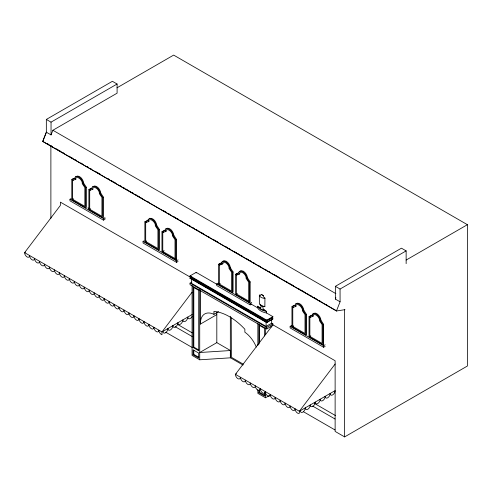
<?xml version="1.0" encoding="UTF-8"?>
<svg xmlns="http://www.w3.org/2000/svg" width="492" height="492" viewBox="0 0 492 492"><rect width="100%" height="100%" fill="white"/><g stroke="black" fill="none" stroke-linecap="round" stroke-linejoin="round"><path stroke-width="0.74" d="M75.19 179.648C76.26 174.199 82.927 180.25 82.275 183.737L84.852 187.52L84.852 206.363L72.613 199.297L72.613 180.453L76.112 179.113M92.275 189.598C93.345 184.149 100.017 190.201 99.359 193.688L101.936 197.47L101.936 216.314L89.698 209.248L89.698 190.404L93.197 189.063M148.197 220.416L148.276 219.807M148.264 221.837C149.334 216.388 156.001 222.439 155.349 225.926L157.926 229.709L157.926 248.552L145.687 241.486L145.687 222.642L149.187 221.302M165.349 231.787C166.419 226.338 173.092 232.39 172.434 235.877L175.011 239.659L175.011 258.503L162.772 251.437L162.772 232.593L166.733 230.988M221.935 264.37C223.005 258.921 229.672 264.973 229.02 268.46L231.597 272.242L231.597 291.086L219.358 284.019L219.358 265.176L223.313 263.571M239.02 274.315C240.09 268.872 246.756 274.923 246.105 278.404L248.681 282.193L248.681 301.036L236.443 293.97L236.443 275.126L239.942 273.786M295.348 306.75C296.418 301.307 303.084 307.359 302.432 310.846L305.009 314.628L305.009 333.471L292.771 326.405L292.771 307.562L296.27 306.221M312.432 316.7C313.502 311.258 320.175 317.309 319.517 320.79L322.094 324.579L322.094 343.422L309.855 336.356L309.855 317.512L313.816 315.907M264.942 297.931L264.856 306.682L264.229 306.325A2.343 1.353 60 0 0 263.872 306.245M264.284 309.775L266.603 311.448L266.603 313.017L272.869 316.633L272.869 317.248L266.726 320.796L190.041 276.516L190.041 275.907L196.185 272.359L217.015 284.388M42.749 141.432L46.365 132.188L42.749 141.432L336.528 310.778M51.039 134.913L52.878 130.257L117.096 93.179L117.096 84.015L112.397 81.303L46.34 119.439L46.34 132.2L51.039 134.913L51.039 122.151L117.096 84.015M335.913 297.746L335.359 299.093L335.359 286.332L401.441 248.183L406.14 250.889L406.14 263.65M272.869 324.806L335.126 360.753L335.126 431.416L344.628 436.902L344.628 309.868L345.009 309.646L336.448 310.993L340.083 301.787L335.359 299.093M192.077 316.565L192.052 316.608A3.518 2.03 -60 0 1 189.346 318.798A3.518 2.03 -60 0 1 187.809 317.032A3.518 2.03 -60 0 1 185.324 321.337A3.518 2.03 -60 0 1 182.84 319.905A3.518 2.03 -60 0 1 180.355 324.21A3.518 2.03 -60 0 1 177.864 322.77A3.518 2.03 -60 0 1 175.38 327.075A3.518 2.03 -60 0 1 172.895 325.642A3.518 2.03 -60 0 1 170.41 329.947A3.518 2.03 -60 0 1 167.92 328.515A3.518 2.03 -60 0 1 165.435 332.82A3.518 2.03 -60 0 1 162.95 331.387M312.451 314.671C315.243 310.028 320.987 316.596 320.944 320.231L323.582 324.289L323.582 344.431L322.906 344.824L309.044 336.823L309.044 316.682L311.688 315.673C313.539 309.942 320.581 316.762 320.261 320.624L322.906 324.683L322.906 344.824M192.077 292.205L161.973 331.946L161.979 334.726A3.518 2.03 60 0 1 158.848 330.144A3.518 2.03 60 0 1 156.364 331.583A3.518 2.03 60 0 1 153.879 327.272A3.518 2.03 60 0 1 151.388 328.711A3.518 2.03 60 0 1 148.904 324.406A3.518 2.03 60 0 1 146.419 325.839A3.518 2.03 60 0 1 143.935 321.534A3.518 2.03 60 0 1 141.444 322.967A3.518 2.03 60 0 1 138.959 318.662A3.518 2.03 60 0 1 136.475 320.095A3.518 2.03 60 0 1 133.99 315.79A3.518 2.03 60 0 1 131.499 317.229A3.518 2.03 60 0 1 129.015 312.918A3.518 2.03 60 0 1 126.53 314.357A3.518 2.03 60 0 1 124.045 310.052A3.518 2.03 60 0 1 121.555 311.485A3.518 2.03 60 0 1 119.07 307.18A3.518 2.03 60 0 1 116.586 308.613A3.518 2.03 60 0 1 114.101 304.308A3.518 2.03 60 0 1 111.61 305.747A3.518 2.03 60 0 1 109.126 301.436A3.518 2.03 60 0 1 106.641 302.875A3.518 2.03 60 0 1 104.156 298.57A3.518 2.03 60 0 1 101.672 300.003A3.518 2.03 60 0 1 99.181 295.698A3.518 2.03 60 0 1 96.696 297.131A3.518 2.03 60 0 1 94.212 292.826A3.518 2.03 60 0 1 91.727 294.259A3.518 2.03 60 0 1 89.236 289.954A3.518 2.03 60 0 1 86.752 291.393A3.518 2.03 60 0 1 84.267 287.088A3.518 2.03 60 0 1 81.783 288.521A3.518 2.03 60 0 1 79.292 284.216A3.518 2.03 60 0 1 76.807 285.649A3.518 2.03 60 0 1 74.323 281.344A3.518 2.03 60 0 1 71.838 282.777A3.518 2.03 60 0 1 69.347 278.472A3.518 2.03 60 0 1 66.863 279.911A3.518 2.03 60 0 1 64.378 275.6A3.518 2.03 60 0 1 61.894 277.039A3.518 2.03 60 0 1 59.403 272.734A3.518 2.03 60 0 1 56.918 274.167A3.518 2.03 60 0 1 54.434 269.862A3.518 2.03 60 0 1 51.949 271.295A3.518 2.03 60 0 1 49.458 266.99A3.518 2.03 60 0 1 46.974 268.423A3.518 2.03 60 0 1 44.489 264.118A3.518 2.03 60 0 1 42.005 265.557A3.518 2.03 60 0 1 39.514 261.252A3.518 2.03 60 0 1 37.029 262.685A3.518 2.03 60 0 1 34.545 258.38A3.518 2.03 60 0 1 32.06 259.813A3.518 2.03 60 0 1 29.569 255.508A3.518 2.03 60 0 1 27.085 256.941A3.518 2.03 60 0 1 24.6 252.636L60.381 205.398L60.381 202.132L191.523 277.845M272.513 325.366L235.41 374.344A3.518 2.03 60 0 0 237.894 378.649A3.518 2.03 60 0 0 240.379 377.216A3.518 2.03 60 0 0 242.863 381.521A3.518 2.03 60 0 0 245.354 380.088A3.518 2.03 60 0 0 247.839 384.393A3.518 2.03 60 0 0 250.323 382.961A3.518 2.03 60 0 0 252.808 387.266A3.518 2.03 60 0 0 255.299 385.826A3.518 2.03 60 0 0 257.783 390.138A3.518 2.03 60 0 0 260.268 388.698A3.518 2.03 60 0 0 262.753 393.003A3.518 2.03 60 0 0 265.243 391.571A3.518 2.03 60 0 0 267.728 395.876A3.518 2.03 60 0 0 270.213 394.443A3.518 2.03 60 0 0 272.697 398.748A3.518 2.03 60 0 0 275.188 397.308A3.518 2.03 60 0 0 277.673 401.62A3.518 2.03 60 0 0 280.157 400.18A3.518 2.03 60 0 0 282.642 404.486A3.518 2.03 60 0 0 285.126 403.053A3.518 2.03 60 0 0 287.617 407.358A3.518 2.03 60 0 0 290.102 405.925A3.518 2.03 60 0 0 292.586 410.23A3.518 2.03 60 0 0 295.071 408.797A3.518 2.03 60 0 0 296.608 412.333A3.518 2.03 60 0 0 299.32 413.274L299.345 411.257L335.126 364.018M260.422 307.143L259.911 307.58L257.531 306.208L257.531 307.777A13.493 7.792 0 0 0 266.603 313.017M75.651 176.708C79.384 174.094 83.394 179.715 83.701 183.178L86.34 187.237L86.34 207.372L85.663 207.765L71.801 199.764L71.801 179.629L73.443 178.565L75.128 178.227M92.736 186.659C96.469 184.045 100.479 189.666 100.786 193.122L103.431 197.187L103.431 217.323L102.748 217.716L88.892 209.715L88.892 189.58L91.53 188.565C93.382 182.833 100.423 189.654 100.104 193.516L102.748 197.575L102.748 217.716M165.81 228.848C169.543 226.234 173.553 231.855 173.861 235.311L176.499 239.376L176.499 259.512L175.822 259.905L161.966 251.904L161.966 231.763L164.605 230.754C166.456 225.022 173.498 231.843 173.178 235.705L175.822 239.764L175.822 259.905M222.39 261.43C226.123 258.817 230.139 264.438 230.44 267.894L233.085 271.959L233.085 292.094L232.402 292.488L218.546 284.487L218.546 264.352L221.191 263.337C223.036 257.605 230.084 264.425 229.764 268.288L232.402 272.347L232.402 292.488M239.475 271.381C243.208 268.767 247.224 274.388 247.531 277.845L250.17 281.904L250.17 302.045L249.493 302.439L235.631 294.437L235.631 274.296L238.276 273.288C240.121 267.556 247.168 274.376 246.849 278.238L249.493 282.297L249.493 302.439M295.803 303.816C299.536 301.202 303.552 306.823 303.859 310.28L306.498 314.345L306.498 334.48L305.821 334.874L291.959 326.873L291.959 306.731L293.601 305.667L295.28 305.329M158.738 249.954L144.876 241.953L144.876 221.818L147.52 220.803C149.365 215.072 156.413 221.892 156.093 225.754L158.738 229.819L158.738 249.954L159.414 249.561L159.414 229.426L156.776 225.367C156.315 221.953 153.32 217.433 149.42 218.313M259.837 294.985L259.352 295.237L259.352 303.509A6.273 3.622 0 0 0 264.856 306.682M117.01 87.81L173.658 55.098L467.4 224.69L467.4 366.017L344.628 436.902M71.801 179.629L72.484 179.236M72.613 180.453L73.536 179.924M85.663 207.765L85.663 187.63L83.019 183.565L83.701 183.178M85.663 187.63L86.34 187.237M69.981 199.254L103.449 218.577L104.98 217.692L104.98 219.266L103.449 220.145L69.981 200.822L69.981 199.254L71.002 198.663M88.892 189.58L91.506 188.208M72.613 199.297L73.536 198.768M89.698 190.404L90.62 189.875M100.104 193.516L100.786 193.122M102.748 197.575L103.431 197.187M89.698 209.248L90.62 208.719M25.449 252.144L24.6 252.636L161.973 331.946L192.077 314.566M144.876 221.818L147.495 220.447M145.687 222.642L146.61 222.113M156.093 225.754L156.776 225.367M158.738 229.819L159.414 229.426M178.055 261.455L176.523 262.334L143.055 243.011L143.055 241.443L144.076 240.852M161.966 231.763L163.602 230.705L165.287 230.361M145.687 241.486L146.61 240.957M162.772 232.593L163.695 232.064M173.178 235.705L173.861 235.311M175.822 239.764L176.499 239.376M162.772 251.437L164.156 250.637M143.055 241.443L176.523 260.766L178.055 259.881M190.041 276.516L190.613 276.19M266.111 319.775L266.111 321.196L271.676 317.986L272.869 318.668L272.869 319.087L266.726 322.635L190.041 278.361L190.041 277.943L191.855 276.898M190.041 278.361L191.886 277.297M218.546 264.352L220.182 263.288L221.867 262.943M219.358 265.176L220.275 264.647M191.634 279.302L191.634 283.404L266.111 326.405L271.676 323.189L272.869 323.877L272.869 325.427L266.726 328.976L190.041 284.702L190.041 283.146L191.886 282.082M229.764 268.288L230.44 267.894M199.266 290.022L199.727 289.757L199.727 359.8L230.471 357.819L230.471 350.532L216.812 342.647L199.727 352.512L230.471 350.532M232.402 272.347L233.085 271.959M251.726 303.982L250.194 304.868L216.726 285.545L216.726 283.976L218.251 283.091M235.631 274.296L238.251 272.925M218.546 284.487L219.229 284.093M219.358 284.019L220.275 283.49M236.443 275.126L237.365 274.591M246.849 278.238L247.531 277.845M249.493 282.297L250.17 281.904M236.443 293.97L237.365 293.435M200.435 290.102L200.435 324.068A20.781 11.999 60 0 1 213.946 314.339L218.534 311.688M200.435 324.068L216.812 314.609A20.781 11.999 60 0 1 216.867 312.481M216.726 283.976L250.194 303.3L251.726 302.414M193.085 347.512L198.713 350.759L198.713 290.341L193.085 287.094L193.085 347.512L193.811 347.094L198.811 349.984M193.085 354.8L198.713 358.047L198.713 353.096L193.085 349.849L193.085 354.8L193.811 354.381L198.811 357.272M190.041 275.907L266.726 320.181L272.869 316.633M291.959 306.731L292.642 306.344M190.041 277.943L266.726 322.217L272.869 318.668M292.771 307.562L293.693 307.026M190.041 283.146L266.726 327.42L272.869 323.877M335.359 286.332L340.058 289.044L406.14 250.889M305.821 334.874L305.821 314.732L303.177 310.673L303.859 310.28M305.821 314.732L306.498 314.345M325.138 346.368L323.607 347.254L290.139 327.93L290.139 326.362L291.67 325.476M406.14 260.059L467.4 224.69M309.044 316.682L310.686 315.618L312.371 315.28M291.959 326.873L292.642 326.479M292.771 326.405L293.693 325.87M309.855 317.512L310.778 316.977M340.083 301.787L340.058 289.044M320.261 320.624L320.944 320.231M236.388 373.779L235.41 374.344L299.345 411.257L335.126 390.599A3.518 2.03 -60 0 1 332.641 394.904A3.518 2.03 -60 0 1 330.157 393.471A3.518 2.03 -60 0 1 327.672 397.776A3.518 2.03 -60 0 1 325.181 396.343A3.518 2.03 -60 0 1 322.697 400.648A3.518 2.03 -60 0 1 320.212 399.215A3.518 2.03 -60 0 1 317.727 403.52A3.518 2.03 -60 0 1 315.237 402.081A3.518 2.03 -60 0 1 312.752 406.392A3.518 2.03 -60 0 1 310.267 404.953A3.518 2.03 -60 0 1 307.783 409.258A3.518 2.03 -60 0 1 305.292 407.825A3.518 2.03 -60 0 1 302.808 412.13A3.518 2.03 -60 0 1 300.323 410.697M322.906 324.683L323.582 324.289M309.855 336.356L310.778 335.821M290.139 326.362L323.607 345.685L325.138 344.8M258.872 390.66L258.872 392.782L259.598 392.364L265.225 395.611M257.863 389.719L257.863 393.366L265.514 397.782L269.899 395.248M72.761 178.959L74.446 178.614C76.297 172.883 83.339 179.703 83.019 183.565M292.918 306.061L294.603 305.723C296.448 299.991 303.496 306.811 303.177 310.673M264.229 306.325L263.761 306.258M259.911 295.563L259.352 295.237L259.96 295.378A2.903 1.673 60 0 0 261.092 294.364L263.159 295.514A3.819 2.208 60 0 0 264.856 298.416L264.229 298.054M46.34 119.439L51.039 122.151M52.878 130.257L335.895 293.656M47.097 143.492L49.089 144.642M50.418 145.411L52.41 146.561M56.402 148.867L58.394 150.017M59.723 150.786L61.051 151.548M62.379 152.317L64.372 153.467M69.028 156.155L70.356 156.923M71.684 157.692L73.013 158.455M75.005 159.611L76.334 160.374M80.989 163.061L82.318 163.83M86.967 166.517L88.296 167.28M90.294 168.436L91.623 169.199M96.272 171.886L100.263 174.186M107.57 178.412L109.562 179.562M110.897 180.33L112.225 181.093M113.554 181.862L115.546 183.012M120.196 185.699L121.524 186.468M122.859 187.237L124.851 188.387M126.18 189.149L127.508 189.918M129.501 191.068L130.829 191.837M132.157 192.606L133.492 193.374M135.484 194.525L136.813 195.293M138.141 196.056L139.47 196.825M141.462 197.975L142.791 198.743M147.446 201.431L148.775 202.2M162.729 210.256L166.72 212.556M168.049 213.325L170.041 214.475M174.027 216.775L176.019 217.931M177.354 218.694L178.682 219.463M180.675 220.613L182.003 221.382M186.653 224.069L187.987 224.838M189.315 225.6L190.644 226.369M192.636 227.519L193.965 228.288M195.957 229.438L197.286 230.207M198.62 230.976L199.949 231.744M201.941 232.894L203.27 233.657M207.919 236.345L209.248 237.113M213.903 239.801L217.888 242.101M225.201 246.32L227.193 247.47M228.522 248.239L230.514 249.389M234.506 251.695L236.498 252.845M237.827 253.614L239.155 254.376M240.483 255.145L242.482 256.295M247.132 258.983L248.46 259.751M249.788 260.52L251.117 261.283M253.109 262.439L254.444 263.202M259.093 265.889L260.422 266.658M265.077 269.345L266.406 270.108M268.398 271.264L269.727 272.027M274.376 274.714L278.367 277.014M285.674 281.24L287.672 282.39M289.001 283.158L290.329 283.921M291.658 284.69L293.65 285.84M298.306 288.527L299.634 289.296M300.963 290.065L302.955 291.215M304.284 291.977L305.612 292.746M307.605 293.896L308.939 294.665M310.267 295.434L311.596 296.202M313.588 297.353L314.917 298.121M316.245 298.884L317.574 299.653M319.572 300.803L320.901 301.571M325.55 304.259L326.879 305.028M42.706 141.401L336.485 311.024M87.92 207.839L89.23 208.602M174.525 258.368L176.499 259.512M250.889 303.945L257.531 307.777M190.613 277.611L267.304 321.885M192.298 279.001L193.633 279.77M195.625 280.92L196.954 281.688M198.282 282.457L199.617 283.226M201.609 284.376L202.938 285.145M204.936 286.295L206.265 287.064M207.593 287.832L208.922 288.601M210.92 289.751L214.912 292.057M216.904 293.207L218.233 293.976M219.561 294.745L224.217 297.432M225.551 298.195L227.544 299.351M228.872 300.12L233.528 302.808M234.856 303.57L238.848 305.876M240.84 307.026L242.175 307.795M244.167 308.945L248.159 311.252M252.814 313.939L257.47 316.627M258.798 317.395L260.127 318.164M262.119 319.314L263.454 320.083M177.6 324.419L192.2 332.85M314.48 403.446L335.569 415.623M243.294 364.178L231.375 357.303L231.228 317.881M242.98 365.039L230.33 357.733L230.33 316.27M175.078 326.645L192.329 336.608M312.611 406.048L335.021 418.987M165.786 332.248L192.329 347.573M303.38 411.687L335.021 429.959M258.872 392.782L264.499 396.029L264.499 392.493M199.727 359.8L192.077 355.384L192.077 285.342M260.36 304.308L260.569 304.591A2.368 1.365 60 0 1 260.569 307.586L259.911 307.58A5.08 2.934 0 0 0 264.229 310.077A2.343 1.353 60 0 1 262.937 307.887A2.343 1.353 60 0 1 263.546 306.282M323.607 345.685L323.607 347.254M271.676 319.769L271.676 323.189M271.19 325.784L271.19 327.106M266.726 320.181L266.726 320.796M266.726 322.217L266.726 322.635M266.726 327.42L266.726 328.976M266.111 322.303L266.111 326.405M265.514 327.74L265.514 334.603M265.514 392.456L265.514 397.782M264.499 335.968L264.499 328.324L258.872 325.077L258.872 344.197M259.598 324.659L259.598 343.01M259.598 389.535L259.598 392.364M257.863 323.324L257.863 345.513M250.194 303.3L250.194 304.868M216.812 314.609L216.812 342.647M213.946 314.339L213.946 311.375A55.608 32.103 60 0 1 244.862 329.228L244.862 332.186A21.507 12.417 60 0 1 256.326 347.1M196.185 272.359L196.185 272.974M193.811 287.439L193.811 347.094M193.811 350.138L193.811 354.381M176.523 260.766L176.523 262.334M103.449 218.577L103.449 220.145M50.885 145.638L50.885 218.337M266.603 311.448A13.493 7.792 0 0 1 257.531 306.208M264.856 298.416A6.273 3.622 0 0 1 259.352 295.237M262.796 306.049A4.803 2.774 0 0 1 261.928 305.729M261.541 305.526A4.803 2.774 0 0 1 261.197 305.304M260.895 305.065A4.803 2.774 0 0 1 260.643 304.806M260.434 304.53A4.803 2.774 0 0 1 260.28 304.247M263.466 295.464A4.859 2.804 0 0 1 261.473 294.437"/></g></svg>
